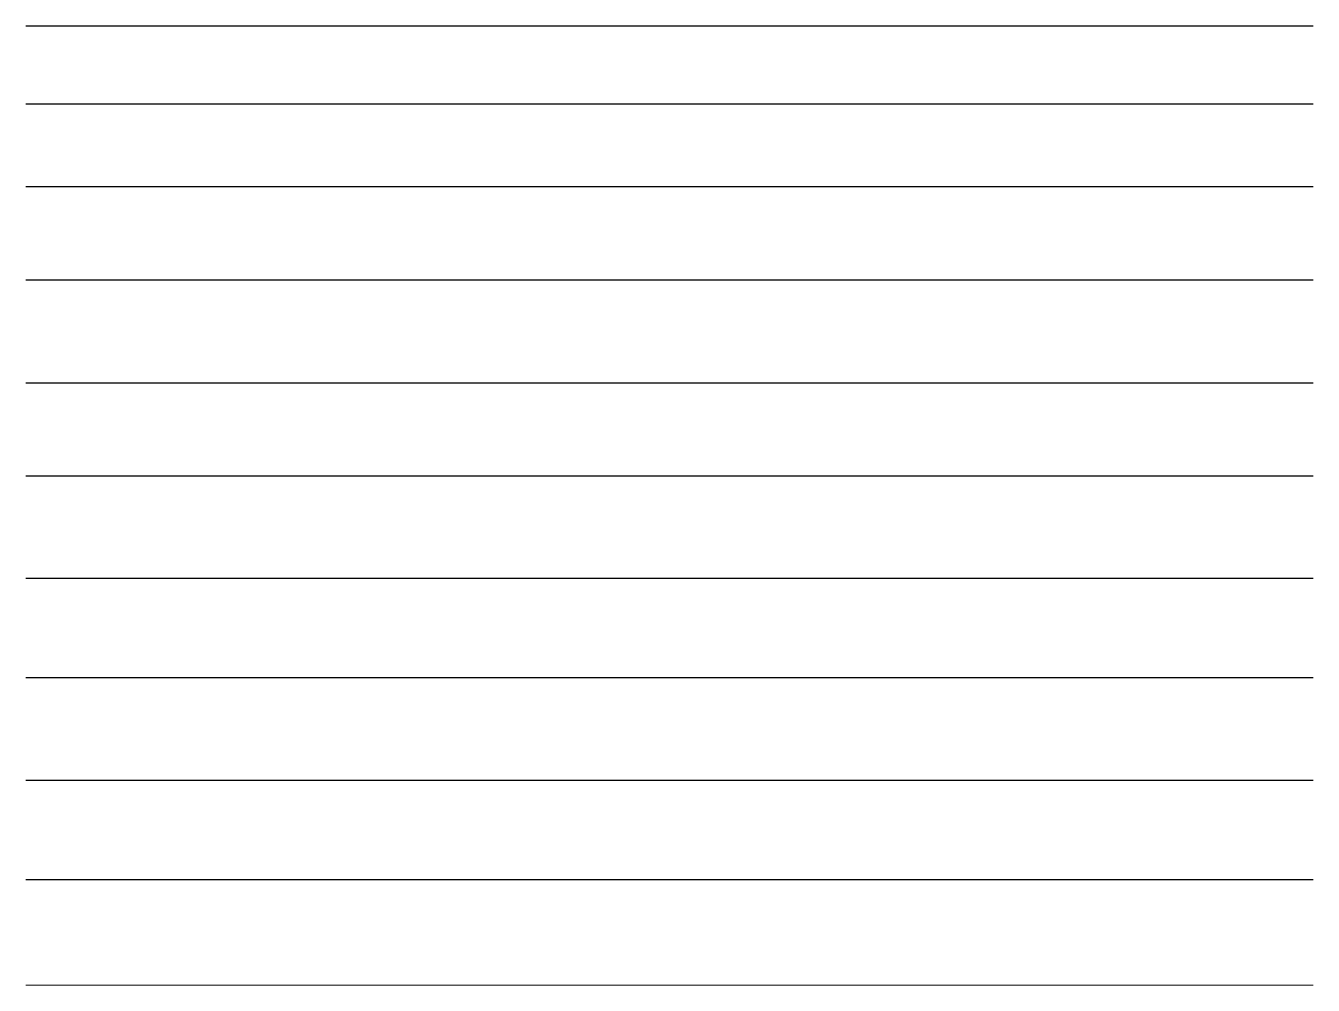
# Model space of a CAD drawing. Extents: x -10448 to -1189, y -11772 to 17235.
# Drawn here: x -3170 to -1189, y 15759 to 17235 of the extents above; entities that cross this region are included whole.
import ezdxf

# ---------------------------------------------------------------- set-up
doc = ezdxf.new("R2010")
doc.units = 0
doc.linetypes.add('DASHED', pattern=[0.75, 0.5, -0.25])
for name, color, linetype in [('SARR_2.2x10', 60, 'Continuous'), ('SARR_2.2x15', 61, 'Continuous'), ('SARR_2.2x20', 80, 'Continuous'), ('SARR_2.2x6.3', 41, 'Continuous'), ('SARR_2.2x7', 40, 'Continuous'), ('SARR_3.5x10', 121, 'Continuous'), ('SARR_3.5x7', 81, 'Continuous'), ('SARR_7x10', 140, 'Continuous'), ('SARR_EDITAR', 141, 'Continuous'), ('SARRAFO', 251, 'Continuous')]:
    doc.layers.add(name, color=color, linetype=linetype)
doc.layers.add('SARRAFO DE PRESSAO', color=251, linetype='DASHED', lineweight=9)

msp = doc.modelspace()

# ---------------------------------------------------------------- linework, layer by layer
at = {"layer": 'SARR_2.2x10', "linetype": 'ByBlock'}
msp.add_line((-3170.4, 16987.54), (-1189.31, 16987.54), dxfattribs=at)
at = {"layer": 'SARR_2.2x15', "linetype": 'ByBlock'}
msp.add_line((-3170.4, 16843.99), (-1189.31, 16843.99), dxfattribs=at)
at = {"layer": 'SARR_2.2x20', "linetype": 'ByBlock'}
msp.add_line((-3170.4, 16685.84), (-1189.31, 16685.84), dxfattribs=at)
at = {"layer": 'SARR_2.2x6.3', "linetype": 'ByBlock'}
msp.add_line((-3170.4, 17234.92), (-1189.31, 17234.92), dxfattribs=at)
at = {"layer": 'SARR_2.2x7', "linetype": 'ByBlock'}
msp.add_line((-3170.4, 17114.94), (-1189.31, 17114.94), dxfattribs=at)
at = {"layer": 'SARR_3.5x10', "linetype": 'ByBlock'}
msp.add_line((-3170.4, 16385.21), (-1189.31, 16385.21), dxfattribs=at)
at = {"layer": 'SARR_3.5x7', "linetype": 'ByBlock'}
msp.add_line((-3170.4, 16542.89), (-1189.31, 16542.89), dxfattribs=at)
at = {"layer": 'SARR_7x10', "linetype": 'ByBlock'}
msp.add_line((-3170.4, 16232.45), (-1189.31, 16232.45), dxfattribs=at)
at = {"layer": 'SARR_EDITAR', "linetype": 'ByBlock'}
msp.add_line((-3170.4, 16074.78), (-1189.31, 16074.78), dxfattribs=at)
at = {"layer": 'SARRAFO', "linetype": 'ByBlock'}
msp.add_line((-3170.4, 15922.01), (-1189.31, 15922.01), dxfattribs=at)
at = {"layer": 'SARRAFO DE PRESSAO', "linetype": 'ByBlock'}
msp.add_line((-3170.4, 15759.43), (-1189.31, 15759.43), dxfattribs=at)

doc.saveas('drawing.dxf')
